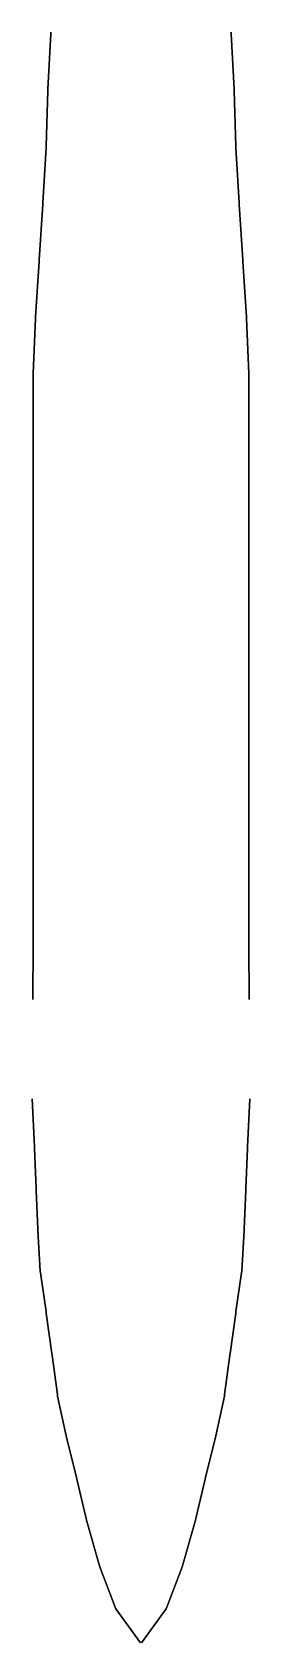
# Model space of a CAD drawing. Extents: x -3.8 to 3.8, y -28.3 to 27.4.
import ezdxf

# ---------------------------------------------------------------- set-up
doc = ezdxf.new("R2010")
doc.units = 0
doc.layers.add('RAILINGS', color=6, linetype='CONTINUOUS')

msp = doc.modelspace()

# ---------------------------------------------------------------- linework, layer by layer
at = {"layer": 'RAILINGS'}
for points in [[(-3.12, 27.39, 2.82), (-3.23, 25.48, 2.8), (-3.23, 25.48, 2.74), (-3.12, 27.39, 2.76)], [(-3.12, 27.39, 2.82), (-3.12, 27.39, 1.77), (-3.12, 27.45, 1.77), (-3.12, 27.45, 2.82)], [(3.12, 27.39, 2.82), (3.12, 27.39, 1.77), (3.12, 27.45, 1.77), (3.12, 27.45, 2.82)], [(3.12, 27.39, 2.82), (3.23, 25.48, 2.8), (3.23, 25.48, 2.74), (3.12, 27.39, 2.76)], [(-3.23, 25.42, 2.8), (-3.28, 23.51, 2.77), (-3.28, 23.51, 2.71), (-3.23, 25.42, 2.74)], [(-3.23, 25.42, 2.8), (-3.23, 25.42, 1.75), (-3.23, 25.48, 1.75), (-3.23, 25.48, 2.8)], [(3.23, 25.42, 2.8), (3.23, 25.42, 1.75), (3.23, 25.48, 1.75), (3.23, 25.48, 2.8)], [(3.23, 25.42, 2.8), (3.28, 23.51, 2.77), (3.28, 23.51, 2.71), (3.23, 25.42, 2.74)], [(-3.28, 23.45, 2.77), (-3.4, 21.54, 2.74), (-3.4, 21.54, 2.68), (-3.28, 23.45, 2.71)], [(-3.28, 23.45, 2.77), (-3.28, 23.45, 1.72), (-3.28, 23.51, 1.72), (-3.28, 23.51, 2.77)], [(3.28, 23.45, 2.77), (3.28, 23.45, 1.72), (3.28, 23.51, 1.72), (3.28, 23.51, 2.77)], [(3.28, 23.45, 2.77), (3.4, 21.54, 2.74), (3.4, 21.54, 2.68), (3.28, 23.45, 2.71)], [(-3.4, 21.48, 2.74), (-3.53, 19.57, 2.74), (-3.53, 19.57, 2.68), (-3.4, 21.48, 2.68)], [(-3.4, 21.48, 2.74), (-3.4, 21.48, 1.69), (-3.4, 21.54, 1.69), (-3.4, 21.54, 2.74)], [(3.4, 21.48, 2.74), (3.4, 21.48, 1.69), (3.4, 21.54, 1.69), (3.4, 21.54, 2.74)], [(3.4, 21.48, 2.74), (3.53, 19.57, 2.74), (3.53, 19.57, 2.68), (3.4, 21.48, 2.68)], [(-3.53, 19.51, 2.74), (-3.53, 19.51, 1.69), (-3.53, 19.57, 1.69), (-3.53, 19.57, 2.74)], [(3.53, 19.51, 2.74), (3.53, 19.51, 1.69), (3.53, 19.57, 1.69), (3.53, 19.57, 2.74)], [(-3.53, 19.51, 2.74), (-3.65, 17.6, 2.74), (-3.65, 17.6, 2.68), (-3.53, 19.51, 2.68)], [(3.53, 19.51, 2.74), (3.65, 17.6, 2.74), (3.65, 17.6, 2.68), (3.53, 19.51, 2.68)], [(-3.65, 17.54, 2.74), (-3.74, 15.63, 2.74), (-3.74, 15.63, 2.68), (-3.65, 17.54, 2.68)], [(-3.65, 17.54, 2.74), (-3.65, 17.54, 1.69), (-3.65, 17.6, 1.69), (-3.65, 17.6, 2.74)], [(3.65, 17.54, 2.74), (3.65, 17.54, 1.69), (3.65, 17.6, 1.69), (3.65, 17.6, 2.74)], [(3.65, 17.54, 2.74), (3.74, 15.63, 2.74), (3.74, 15.63, 2.68), (3.65, 17.54, 2.68)], [(-3.74, 15.57, 2.74), (-3.74, 15.57, 1.69), (-3.74, 15.63, 1.69), (-3.74, 15.63, 2.74)], [(3.74, 15.57, 2.74), (3.74, 15.57, 1.69), (3.74, 15.63, 1.69), (3.74, 15.63, 2.74)], [(-3.74, 15.57, 2.74), (-3.74, 13.66, 2.74), (-3.74, 13.66, 2.68), (-3.74, 15.57, 2.68)], [(3.74, 15.57, 2.74), (3.74, 13.66, 2.74), (3.74, 13.66, 2.68), (3.74, 15.57, 2.68)], [(-3.74, 13.6, 2.74), (-3.74, 13.6, 1.69), (-3.74, 13.66, 1.69), (-3.74, 13.66, 2.74)], [(-3.74, 13.6, 2.74), (-3.74, 11.69, 2.74), (-3.74, 11.69, 2.68), (-3.74, 13.6, 2.68)], [(3.74, 13.6, 2.74), (3.74, 13.6, 1.69), (3.74, 13.66, 1.69), (3.74, 13.66, 2.74)], [(3.74, 13.6, 2.74), (3.74, 11.69, 2.74), (3.74, 11.69, 2.68), (3.74, 13.6, 2.68)], [(-3.74, 11.63, 2.74), (-3.74, 11.63, 1.69), (-3.74, 11.69, 1.69), (-3.74, 11.69, 2.74)], [(-3.74, 11.63, 2.74), (-3.74, 9.72, 2.74), (-3.74, 9.72, 2.68), (-3.74, 11.63, 2.68)], [(3.74, 11.63, 2.74), (3.74, 11.63, 1.69), (3.74, 11.69, 1.69), (3.74, 11.69, 2.74)], [(3.74, 11.63, 2.74), (3.74, 9.72, 2.74), (3.74, 9.72, 2.68), (3.74, 11.63, 2.68)], [(-3.74, 9.66, 2.74), (-3.74, 9.66, 1.69), (-3.74, 9.72, 1.69), (-3.74, 9.72, 2.74)], [(-3.74, 9.66, 2.74), (-3.74, 7.75, 2.74), (-3.74, 7.75, 2.68), (-3.74, 9.66, 2.68)], [(3.74, 9.66, 2.74), (3.74, 9.66, 1.69), (3.74, 9.72, 1.69), (3.74, 9.72, 2.74)], [(3.74, 9.66, 2.74), (3.74, 7.75, 2.74), (3.74, 7.75, 2.68), (3.74, 9.66, 2.68)], [(-3.74, 7.69, 2.74), (-3.74, 7.69, 1.69), (-3.74, 7.75, 1.69), (-3.74, 7.75, 2.74)], [(-3.74, 7.69, 2.74), (-3.74, 5.78, 2.74), (-3.74, 5.78, 2.68), (-3.74, 7.69, 2.68)], [(3.74, 7.69, 2.74), (3.74, 7.69, 1.69), (3.74, 7.75, 1.69), (3.74, 7.75, 2.74)], [(3.74, 7.69, 2.74), (3.74, 5.78, 2.74), (3.74, 5.78, 2.68), (3.74, 7.69, 2.68)], [(-3.74, 5.72, 2.74), (-3.74, 5.72, 1.69), (-3.74, 5.78, 1.69), (-3.74, 5.78, 2.74)], [(-3.74, 5.72, 2.74), (-3.74, 3.81, 2.74), (-3.74, 3.81, 2.68), (-3.74, 5.72, 2.68)], [(3.74, 5.72, 2.74), (3.74, 5.72, 1.69), (3.74, 5.78, 1.69), (3.74, 5.78, 2.74)], [(3.74, 5.72, 2.74), (3.74, 3.81, 2.74), (3.74, 3.81, 2.68), (3.74, 5.72, 2.68)], [(-3.74, 3.75, 2.74), (-3.74, 3.75, 1.69), (-3.74, 3.81, 1.69), (-3.74, 3.81, 2.74)], [(-3.74, 3.75, 2.74), (-3.74, 1.84, 2.74), (-3.74, 1.84, 2.68), (-3.74, 3.75, 2.68)], [(3.74, 3.75, 2.74), (3.74, 3.75, 1.69), (3.74, 3.81, 1.69), (3.74, 3.81, 2.74)], [(3.74, 3.75, 2.74), (3.74, 1.84, 2.74), (3.74, 1.84, 2.68), (3.74, 3.75, 2.68)], [(-3.74, 1.78, 2.74), (-3.74, 1.78, 1.69), (-3.74, 1.84, 1.69), (-3.74, 1.84, 2.74)], [(-3.74, 1.78, 2.74), (-3.74, -0.13, 2.74), (-3.74, -0.13, 2.68), (-3.74, 1.78, 2.68)], [(3.74, 1.78, 2.74), (3.74, 1.78, 1.69), (3.74, 1.84, 1.69), (3.74, 1.84, 2.74)], [(3.74, 1.78, 2.74), (3.74, -0.13, 2.74), (3.74, -0.13, 2.68), (3.74, 1.78, 2.68)], [(-3.74, -0.19, 2.74), (-3.74, -0.19, 1.69), (-3.74, -0.13, 1.69), (-3.74, -0.13, 2.74)], [(-3.74, -0.19, 2.74), (-3.74, -2.1, 2.74), (-3.74, -2.1, 2.68), (-3.74, -0.19, 2.68)], [(3.74, -0.19, 2.74), (3.74, -0.19, 1.69), (3.74, -0.13, 1.69), (3.74, -0.13, 2.74)], [(3.74, -0.19, 2.74), (3.74, -2.1, 2.74), (3.74, -2.1, 2.68), (3.74, -0.19, 2.68)], [(-3.74, -2.16, 2.74), (-3.74, -2.16, 1.69), (-3.74, -2.1, 1.69), (-3.74, -2.1, 2.74)], [(-3.74, -2.16, 2.74), (-3.74, -4.07, 2.74), (-3.74, -4.07, 2.68), (-3.74, -2.16, 2.68)], [(3.74, -2.16, 2.74), (3.74, -2.16, 1.69), (3.74, -2.1, 1.69), (3.74, -2.1, 2.74)], [(3.74, -2.16, 2.74), (3.74, -4.07, 2.74), (3.74, -4.07, 2.68), (3.74, -2.16, 2.68)], [(-3.74, -4.13, 2.74), (-3.75, -6.04, 2.74), (-3.75, -6.04, 2.68), (-3.74, -4.13, 2.68)], [(-3.74, -4.13, 2.74), (-3.74, -4.13, 1.69), (-3.74, -4.07, 1.69), (-3.74, -4.07, 2.74)], [(3.74, -4.13, 2.74), (3.74, -4.13, 1.69), (3.74, -4.07, 1.69), (3.74, -4.07, 2.74)], [(3.74, -4.13, 2.74), (3.75, -6.04, 2.74), (3.75, -6.04, 2.68), (3.74, -4.13, 2.68)], [(-3.77, -9.48, 4.61), (-3.69, -11.14, 4.61), (-3.69, -11.14, 4.55), (-3.77, -9.48, 4.55)], [(3.77, -9.48, 4.61), (3.69, -11.14, 4.61), (3.69, -11.14, 4.55), (3.77, -9.48, 4.55)], [(-3.69, -11.2, 4.61), (-3.69, -11.2, 3.56), (-3.69, -11.14, 3.56), (-3.69, -11.14, 4.61)], [(3.69, -11.2, 4.61), (3.69, -11.2, 3.56), (3.69, -11.14, 3.56), (3.69, -11.14, 4.61)], [(-3.69, -11.2, 4.61), (-3.63, -12.59, 4.61), (-3.63, -12.59, 4.55), (-3.69, -11.2, 4.55)], [(3.69, -11.2, 4.61), (3.63, -12.59, 4.61), (3.63, -12.59, 4.55), (3.69, -11.2, 4.55)], [(-3.63, -12.65, 4.61), (-3.63, -12.65, 3.56), (-3.63, -12.59, 3.56), (-3.63, -12.59, 4.61)], [(-3.63, -12.65, 4.61), (-3.57, -13.98, 4.61), (-3.57, -13.98, 4.55), (-3.63, -12.65, 4.55)], [(3.63, -12.65, 4.61), (3.57, -13.98, 4.61), (3.57, -13.98, 4.55), (3.63, -12.65, 4.55)], [(3.63, -12.65, 4.61), (3.63, -12.65, 3.56), (3.63, -12.59, 3.56), (3.63, -12.59, 4.61)], [(-3.57, -14.04, 4.61), (-3.57, -14.04, 3.56), (-3.57, -13.98, 3.56), (-3.57, -13.98, 4.61)], [(-3.57, -14.04, 4.61), (-3.49, -15.44, 4.61), (-3.49, -15.44, 4.55), (-3.57, -14.04, 4.55)], [(3.57, -14.04, 4.61), (3.49, -15.44, 4.61), (3.49, -15.44, 4.55), (3.57, -14.04, 4.55)], [(3.57, -14.04, 4.61), (3.57, -14.04, 3.56), (3.57, -13.98, 3.56), (3.57, -13.98, 4.61)], [(-3.48, -15.5, 4.61), (-3.48, -15.5, 3.56), (-3.49, -15.44, 3.56), (-3.49, -15.44, 4.61)], [(-3.48, -15.5, 4.61), (-3.29, -16.84, 4.65), (-3.29, -16.84, 4.59), (-3.48, -15.5, 4.55)], [(3.48, -15.5, 4.61), (3.29, -16.84, 4.65), (3.29, -16.84, 4.59), (3.48, -15.5, 4.55)], [(3.48, -15.5, 4.61), (3.48, -15.5, 3.56), (3.49, -15.44, 3.56), (3.49, -15.44, 4.61)], [(-3.28, -16.9, 4.65), (-3.28, -16.9, 3.6), (-3.29, -16.84, 3.6), (-3.29, -16.84, 4.65)], [(-3.28, -16.9, 4.65), (-3.09, -18.29, 4.69), (-3.09, -18.29, 4.63), (-3.28, -16.9, 4.59)], [(3.28, -16.9, 4.65), (3.09, -18.29, 4.69), (3.09, -18.29, 4.63), (3.28, -16.9, 4.59)], [(3.28, -16.9, 4.65), (3.28, -16.9, 3.6), (3.29, -16.84, 3.6), (3.29, -16.84, 4.65)], [(-3.08, -18.35, 4.69), (-3.08, -18.35, 3.64), (-3.09, -18.29, 3.64), (-3.09, -18.29, 4.69)], [(-3.08, -18.35, 4.69), (-2.89, -19.71, 4.73), (-2.89, -19.71, 4.67), (-3.08, -18.35, 4.63)], [(3.08, -18.35, 4.69), (2.89, -19.71, 4.73), (2.89, -19.71, 4.67), (3.08, -18.35, 4.63)], [(3.08, -18.35, 4.69), (3.08, -18.35, 3.64), (3.09, -18.29, 3.64), (3.09, -18.29, 4.69)], [(-2.89, -19.77, 4.73), (-2.89, -19.77, 3.68), (-2.89, -19.71, 3.68), (-2.89, -19.71, 4.73)], [(-2.89, -19.77, 4.73), (-2.59, -21.14, 4.78), (-2.59, -21.14, 4.72), (-2.89, -19.77, 4.67)], [(2.89, -19.77, 4.73), (2.59, -21.14, 4.78), (2.59, -21.14, 4.72), (2.89, -19.77, 4.67)], [(2.89, -19.77, 4.73), (2.89, -19.77, 3.68), (2.89, -19.71, 3.68), (2.89, -19.71, 4.73)], [(-2.58, -21.2, 4.78), (-2.58, -21.2, 3.73), (-2.59, -21.14, 3.73), (-2.59, -21.14, 4.78)], [(2.58, -21.2, 4.78), (2.58, -21.2, 3.73), (2.59, -21.14, 3.73), (2.59, -21.14, 4.78)], [(-2.58, -21.2, 4.78), (-2.24, -22.58, 4.82), (-2.24, -22.58, 4.76), (-2.58, -21.2, 4.72)], [(2.58, -21.2, 4.78), (2.24, -22.58, 4.82), (2.24, -22.58, 4.76), (2.58, -21.2, 4.72)], [(-2.22, -22.64, 4.82), (-2.22, -22.64, 3.77), (-2.24, -22.58, 3.77), (-2.24, -22.58, 4.82)], [(-2.22, -22.64, 4.82), (-1.9, -24.01, 4.87), (-1.9, -24.01, 4.81), (-2.22, -22.64, 4.76)], [(2.22, -22.64, 4.82), (1.9, -24.01, 4.87), (1.9, -24.01, 4.81), (2.22, -22.64, 4.76)], [(2.22, -22.64, 4.82), (2.22, -22.64, 3.77), (2.24, -22.58, 3.77), (2.24, -22.58, 4.82)], [(-1.89, -24.07, 4.87), (-1.89, -24.07, 3.82), (-1.9, -24.01, 3.82), (-1.9, -24.01, 4.87)], [(-1.89, -24.07, 4.87), (-1.44, -25.65, 4.92), (-1.44, -25.65, 4.86), (-1.89, -24.07, 4.81)], [(1.89, -24.07, 4.87), (1.44, -25.65, 4.92), (1.44, -25.65, 4.86), (1.89, -24.07, 4.81)], [(1.89, -24.07, 4.87), (1.89, -24.07, 3.82), (1.9, -24.01, 3.82), (1.9, -24.01, 4.87)], [(-1.42, -25.71, 4.92), (-1.42, -25.71, 3.87), (-1.44, -25.65, 3.87), (-1.44, -25.65, 4.92)], [(-1.42, -25.71, 4.92), (-0.89, -27.08, 4.98), (-0.89, -27.08, 4.92), (-1.42, -25.71, 4.86)], [(1.42, -25.71, 4.92), (0.89, -27.08, 4.98), (0.89, -27.08, 4.92), (1.42, -25.71, 4.86)], [(1.42, -25.71, 4.92), (1.42, -25.71, 3.87), (1.44, -25.65, 3.87), (1.44, -25.65, 4.92)], [(-0.87, -27.14, 4.98), (-0.87, -27.14, 3.93), (-0.89, -27.08, 3.93), (-0.89, -27.08, 4.98)], [(-0.87, -27.14, 4.98), (-0.02, -28.31, 5.04), (-0.02, -28.31, 4.98), (-0.87, -27.14, 4.92)], [(0.87, -27.14, 4.98), (0.02, -28.31, 5.04), (0.02, -28.31, 4.98), (0.87, -27.14, 4.92)], [(0.87, -27.14, 4.98), (0.87, -27.14, 3.93), (0.89, -27.08, 3.93), (0.89, -27.08, 4.98)]]:
    msp.add_3dface(points, dxfattribs=at)

doc.saveas('drawing.dxf')
